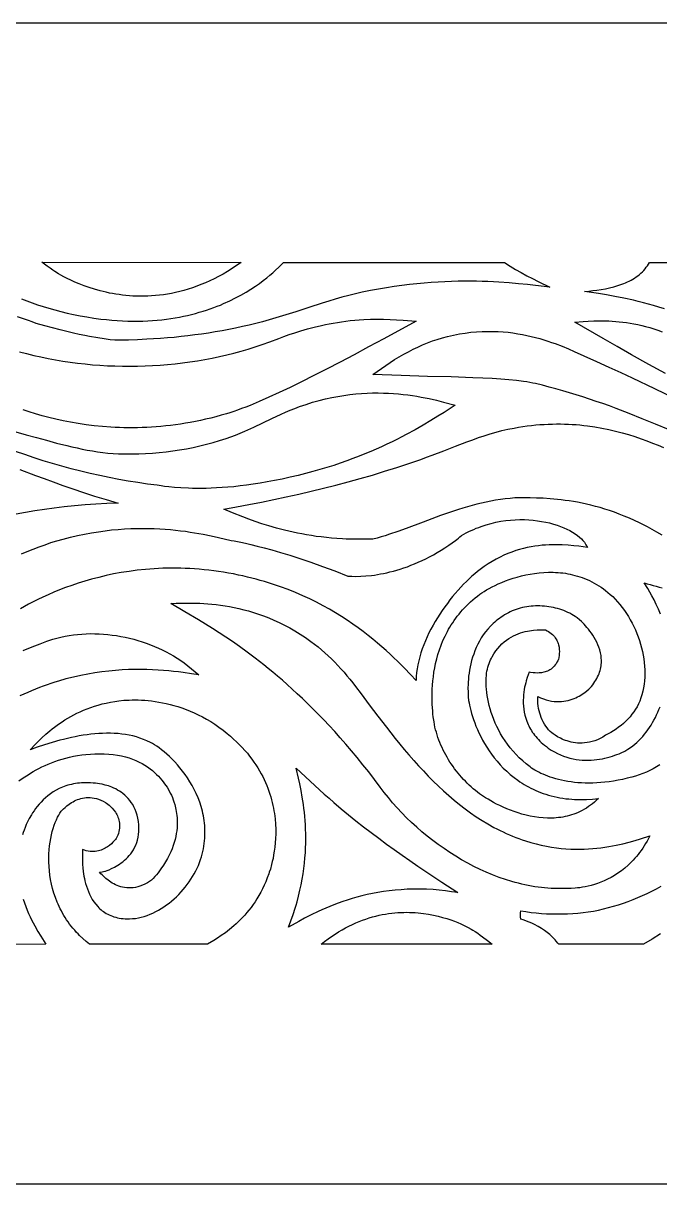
# Model space of a CAD drawing. Extents: x -445 to 570, y -1313 to 85.
# Drawn here: x -206.3 to -113.1, y -700.3 to -530.3 of the extents above; entities that cross this region are included whole.
import ezdxf

# ---------------------------------------------------------------- set-up
doc = ezdxf.new("R2010")
doc.units = 0
doc.layers.add('LAYER_1', color=18, linetype='CONTINUOUS')

msp = doc.modelspace()

# ---------------------------------------------------------------- linework, layer by layer
at = {"layer": 'LAYER_1'}
for points in [[(-445, -700.26), (445, -700.26), (445, -530.26), (-445, -530.26)], [(-174.43, -565.31), (-175.1, -565.77), (-175.76, -566.21), (-176.42, -566.61), (-177.08, -567), (-177.73, -567.36), (-178.38, -567.69), (-179.03, -568), (-179.67, -568.29), (-180.31, -568.55), (-180.94, -568.8), (-181.57, -569.02), (-182.19, -569.22), (-182.81, -569.4), (-183.42, -569.56), (-184.03, -569.71), (-184.63, -569.83), (-185.23, -569.94), (-185.82, -570.03), (-186.4, -570.11), (-186.97, -570.17), (-187.54, -570.21), (-188.1, -570.24), (-188.66, -570.25), (-189.2, -570.26), (-189.74, -570.25), (-190.27, -570.22), (-190.79, -570.19), (-191.3, -570.14), (-191.81, -570.09), (-192.3, -570.02), (-192.78, -569.95), (-193.26, -569.87), (-193.72, -569.78), (-194.18, -569.68), (-195.06, -569.47), (-195.9, -569.23), (-196.69, -568.98), (-197.43, -568.72), (-198.13, -568.45), (-198.77, -568.17), (-199.36, -567.9), (-199.9, -567.64), (-200.38, -567.39), (-200.81, -567.16), (-201.17, -566.95), (-201.71, -566.62), (-201.99, -566.44), (-202.41, -566.16), (-202.82, -565.86), (-203.63, -565.26)], [(-128.72, -610.68), (-128.37, -610.7), (-128.01, -610.72), (-127.66, -610.75), (-127.31, -610.79), (-126.95, -610.84), (-126.6, -610.9), (-126.24, -610.97), (-125.89, -611.05), (-125.54, -611.14), (-125.18, -611.24), (-124.83, -611.35), (-124.48, -611.47), (-124.13, -611.61), (-123.78, -611.75), (-123.43, -611.91), (-123.08, -612.08), (-122.74, -612.26), (-122.39, -612.46), (-122.05, -612.67), (-121.72, -612.89), (-121.38, -613.12), (-121.05, -613.37), (-120.72, -613.64), (-120.4, -613.92), (-120.02, -614.26), (-119.66, -614.63), (-119.3, -615.01), (-118.96, -615.41), (-118.63, -615.83), (-118.31, -616.27), (-118.01, -616.71), (-117.72, -617.17), (-117.44, -617.65), (-117.18, -618.13), (-116.93, -618.62), (-116.7, -619.13), (-116.48, -619.64), (-116.28, -620.16), (-116.1, -620.68), (-115.94, -621.21), (-115.79, -621.75), (-115.66, -622.29), (-115.55, -622.83), (-115.46, -623.37), (-115.39, -623.91), (-115.34, -624.45), (-115.31, -624.99), (-115.3, -625.52), (-115.32, -626.05), (-115.35, -626.58), (-115.41, -627.1), (-115.49, -627.61), (-115.6, -628.12), (-115.73, -628.62), (-115.88, -629.1), (-116.06, -629.58), (-116.25, -629.98), (-116.45, -630.38), (-116.68, -630.76), (-116.93, -631.13), (-117.2, -631.49), (-117.48, -631.84), (-117.79, -632.18), (-118.11, -632.51), (-118.44, -632.82), (-118.79, -633.12), (-119.15, -633.4), (-119.52, -633.67), (-119.9, -633.92), (-120.28, -634.15), (-120.67, -634.37), (-121.07, -634.57), (-121.47, -634.82), (-121.87, -635.03), (-122.26, -635.21), (-122.65, -635.36), (-123.03, -635.48), (-123.41, -635.58), (-123.77, -635.64), (-124.13, -635.69), (-124.49, -635.71), (-124.83, -635.72), (-125.16, -635.7), (-125.48, -635.67), (-125.8, -635.62), (-126.1, -635.56), (-126.39, -635.49), (-126.67, -635.4), (-126.94, -635.31), (-127.2, -635.21), (-127.44, -635.11), (-127.67, -635), (-128.08, -634.78), (-128.44, -634.56), (-128.73, -634.36), (-128.95, -634.19), (-129.18, -634), (-129.41, -633.75), (-129.63, -633.49), (-129.83, -633.21), (-130.02, -632.92), (-130.19, -632.61), (-130.34, -632.3), (-130.48, -631.98), (-130.6, -631.64), (-130.71, -631.31), (-130.8, -630.97), (-130.87, -630.62), (-130.93, -630.27), (-130.97, -629.92), (-130.99, -629.58), (-131, -629.23), (-131, -628.89), (-130.58, -629.08), (-130.16, -629.25), (-129.76, -629.38), (-129.36, -629.48), (-128.97, -629.55), (-128.6, -629.6), (-128.23, -629.63), (-127.87, -629.63), (-127.52, -629.62), (-127.19, -629.58), (-126.86, -629.53), (-126.55, -629.46), (-126.25, -629.38), (-125.96, -629.29), (-125.68, -629.18), (-125.42, -629.07), (-125.17, -628.95), (-124.93, -628.83), (-124.7, -628.7), (-124.49, -628.56), (-124.11, -628.3), (-123.79, -628.05), (-123.53, -627.82), (-123.33, -627.63), (-123.13, -627.42), (-122.94, -627.18), (-122.77, -626.95), (-122.61, -626.71), (-122.47, -626.48), (-122.34, -626.24), (-122.22, -626.01), (-122.11, -625.78), (-122.02, -625.55), (-121.94, -625.32), (-121.87, -625.09), (-121.81, -624.86), (-121.76, -624.64), (-121.73, -624.41), (-121.7, -624.19), (-121.68, -623.97), (-121.67, -623.75), (-121.68, -623.53), (-121.69, -623.32), (-121.73, -622.89), (-121.8, -622.48), (-121.91, -622.07), (-122.03, -621.68), (-122.18, -621.3), (-122.35, -620.93), (-122.53, -620.57), (-122.72, -620.23), (-122.93, -619.9), (-123.14, -619.59), (-123.36, -619.3), (-123.58, -619.02), (-123.79, -618.76), (-124.21, -618.3), (-124.58, -617.92), (-124.9, -617.63), (-125.24, -617.35), (-125.49, -617.17), (-125.75, -617.01), (-126.02, -616.85), (-126.29, -616.7), (-126.58, -616.56), (-126.87, -616.43), (-127.16, -616.31), (-127.46, -616.2), (-127.77, -616.1), (-128.08, -616.01), (-128.4, -615.93), (-128.71, -615.85), (-129.04, -615.79), (-129.36, -615.74), (-129.68, -615.69), (-130.01, -615.66), (-130.34, -615.63), (-130.67, -615.62), (-130.99, -615.62), (-131.32, -615.62), (-131.65, -615.64), (-131.97, -615.66), (-132.29, -615.7), (-132.61, -615.74), (-132.93, -615.8), (-133.24, -615.87), (-133.55, -615.94), (-133.85, -616.03), (-134.15, -616.13), (-134.44, -616.24), (-134.73, -616.35), (-135.01, -616.48), (-135.3, -616.63), (-135.58, -616.78), (-135.85, -616.94), (-136.11, -617.1), (-136.36, -617.27), (-136.61, -617.44), (-136.85, -617.62), (-137.08, -617.8), (-137.3, -617.99), (-137.51, -618.19), (-137.92, -618.58), (-138.3, -619), (-138.64, -619.42), (-138.97, -619.86), (-139.26, -620.31), (-139.53, -620.77), (-139.77, -621.24), (-140, -621.71), (-140.2, -622.18), (-140.37, -622.66), (-140.53, -623.14), (-140.67, -623.61), (-140.79, -624.09), (-140.89, -624.55), (-140.98, -625.02), (-141.05, -625.47), (-141.11, -625.91), (-141.15, -626.35), (-141.18, -626.77), (-141.2, -627.17), (-141.21, -627.56), (-141.2, -628.29), (-141.17, -628.93), (-141.11, -629.47), (-141.06, -629.8), (-140.99, -630.15), (-140.91, -630.53), (-140.81, -630.94), (-140.69, -631.36), (-140.56, -631.8), (-140.41, -632.26), (-140.23, -632.74), (-140.04, -633.23), (-139.83, -633.72), (-139.6, -634.23), (-139.35, -634.75), (-139.08, -635.26), (-138.78, -635.79), (-138.46, -636.31), (-138.12, -636.83), (-137.75, -637.35), (-137.36, -637.87), (-136.95, -638.37), (-136.51, -638.87), (-136.04, -639.36), (-135.54, -639.84), (-135.02, -640.3), (-134.47, -640.74), (-133.9, -641.16), (-133.6, -641.37), (-133.29, -641.57), (-132.98, -641.76), (-132.66, -641.95), (-132.33, -642.13), (-131.99, -642.3), (-131.65, -642.47), (-131.29, -642.63), (-130.93, -642.79), (-130.57, -642.93), (-130.19, -643.07), (-129.81, -643.2), (-129.42, -643.33), (-129.02, -643.44), (-128.6, -643.55), (-128.17, -643.64), (-127.75, -643.72), (-127.32, -643.79), (-126.89, -643.85), (-126.46, -643.89), (-126.02, -643.93), (-125.59, -643.95), (-125.15, -643.96), (-124.72, -643.97), (-123.84, -643.95), (-122.97, -643.9), (-122.11, -643.82), (-122.39, -644.09), (-122.68, -644.35), (-122.97, -644.59), (-123.26, -644.81), (-123.56, -645.02), (-123.86, -645.22), (-124.16, -645.4), (-124.47, -645.57), (-124.78, -645.73), (-125.09, -645.87), (-125.4, -646), (-125.72, -646.12), (-126.03, -646.23), (-126.35, -646.32), (-126.67, -646.41), (-126.99, -646.48), (-127.31, -646.54), (-127.63, -646.59), (-127.96, -646.63), (-128.28, -646.67), (-128.6, -646.69), (-128.92, -646.7), (-129.24, -646.71), (-129.57, -646.7), (-130.21, -646.67), (-130.84, -646.61), (-131.47, -646.52), (-132.09, -646.41), (-132.7, -646.27), (-133.3, -646.11), (-133.88, -645.93), (-134.45, -645.74), (-135, -645.54), (-135.54, -645.32), (-136.05, -645.1), (-136.55, -644.87), (-137.02, -644.64), (-137.46, -644.4), (-137.88, -644.17), (-138.27, -643.94), (-138.63, -643.72), (-138.95, -643.51), (-139.51, -643.13), (-139.82, -642.89), (-140.13, -642.65), (-140.43, -642.4), (-140.73, -642.14), (-141.02, -641.87), (-141.31, -641.59), (-141.59, -641.31), (-141.87, -641.02), (-142.14, -640.72), (-142.4, -640.42), (-142.66, -640.11), (-142.91, -639.8), (-143.16, -639.48), (-143.4, -639.15), (-143.63, -638.82), (-143.85, -638.48), (-144.07, -638.14), (-144.27, -637.79), (-144.47, -637.44), (-144.66, -637.09), (-144.84, -636.73), (-145.01, -636.37), (-145.18, -636), (-145.33, -635.63), (-145.47, -635.26), (-145.61, -634.89), (-145.73, -634.51), (-145.84, -634.13), (-145.95, -633.75), (-146.04, -633.37), (-146.12, -632.99), (-146.18, -632.6), (-146.29, -631.86), (-146.34, -631.45), (-146.38, -631), (-146.42, -630.53), (-146.44, -630.03), (-146.46, -629.51), (-146.47, -628.96), (-146.46, -628.4), (-146.44, -627.82), (-146.41, -627.22), (-146.35, -626.6), (-146.28, -625.98), (-146.19, -625.34), (-146.08, -624.69), (-145.95, -624.03), (-145.79, -623.37), (-145.6, -622.71), (-145.39, -622.04), (-145.15, -621.37), (-144.87, -620.7), (-144.57, -620.03), (-144.23, -619.37), (-144.05, -619.04), (-143.86, -618.71), (-143.66, -618.39), (-143.45, -618.07), (-143.23, -617.75), (-143.01, -617.43), (-142.77, -617.11), (-142.52, -616.8), (-142.26, -616.49), (-142, -616.19), (-141.72, -615.89), (-141.43, -615.59), (-141.13, -615.3), (-140.82, -615.01), (-140.5, -614.73), (-140.16, -614.45), (-139.82, -614.17), (-139.46, -613.9), (-139.18, -613.7), (-138.86, -613.5), (-138.5, -613.28), (-138.11, -613.06), (-137.69, -612.84), (-137.24, -612.61), (-136.77, -612.39), (-136.26, -612.17), (-135.73, -611.96), (-135.18, -611.76), (-134.6, -611.57), (-134.01, -611.39), (-133.39, -611.23), (-132.76, -611.08), (-132.12, -610.95), (-131.46, -610.85), (-130.79, -610.76), (-130.11, -610.71), (-129.42, -610.68)], [(-181.04, -615.21), (-180.48, -615.23), (-179.91, -615.26), (-179.32, -615.3), (-178.71, -615.35), (-178.08, -615.42), (-177.44, -615.5), (-176.79, -615.6), (-176.12, -615.71), (-175.44, -615.84), (-174.75, -615.99), (-174.04, -616.17), (-173.33, -616.36), (-172.6, -616.58), (-171.87, -616.82), (-171.13, -617.08), (-170.38, -617.37), (-169.62, -617.69), (-168.86, -618.04), (-168.09, -618.42), (-167.32, -618.83), (-166.55, -619.27), (-165.77, -619.75), (-165, -620.26), (-164.22, -620.81), (-163.69, -621.2), (-163.17, -621.62), (-162.66, -622.04), (-162.16, -622.48), (-161.67, -622.93), (-161.19, -623.39), (-160.72, -623.87), (-160.26, -624.35), (-159.81, -624.84), (-159.36, -625.34), (-158.93, -625.85), (-158.5, -626.36), (-158.08, -626.88), (-157.67, -627.41), (-156.87, -628.47), (-155.66, -630.11), (-154.43, -631.76), (-153.16, -633.4), (-152.52, -634.22), (-151.86, -635.04), (-151.2, -635.85), (-150.53, -636.66), (-149.85, -637.45), (-149.16, -638.24), (-148.46, -639.02), (-147.74, -639.78), (-147.02, -640.54), (-146.29, -641.27), (-145.54, -642), (-144.79, -642.7), (-144.02, -643.39), (-143.24, -644.05), (-142.45, -644.7), (-141.64, -645.32), (-140.82, -645.92), (-139.99, -646.5), (-139.14, -647.04), (-138.28, -647.56), (-137.4, -648.05), (-136.96, -648.29), (-136.51, -648.52), (-136.06, -648.73), (-135.61, -648.94), (-135.15, -649.15), (-134.69, -649.34), (-134.22, -649.53), (-133.75, -649.7), (-133.27, -649.87), (-132.8, -650.03), (-132.01, -650.27), (-131.24, -650.47), (-130.48, -650.66), (-129.73, -650.81), (-129, -650.94), (-128.27, -651.04), (-127.56, -651.13), (-126.86, -651.19), (-126.17, -651.23), (-125.49, -651.25), (-124.83, -651.25), (-124.19, -651.24), (-123.55, -651.21), (-122.93, -651.16), (-122.33, -651.11), (-121.74, -651.04), (-121.16, -650.96), (-120.6, -650.87), (-120.06, -650.77), (-119.53, -650.67), (-118.53, -650.45), (-117.59, -650.21), (-116.72, -649.96), (-115.93, -649.73), (-114.57, -649.31), (-114.77, -649.69), (-114.98, -650.06), (-115.19, -650.42), (-115.4, -650.76), (-115.62, -651.1), (-115.85, -651.42), (-116.07, -651.72), (-116.3, -652.02), (-116.54, -652.31), (-116.77, -652.58), (-117.01, -652.85), (-117.25, -653.1), (-117.5, -653.34), (-117.74, -653.57), (-118.24, -654.01), (-118.74, -654.41), (-119.25, -654.77), (-119.75, -655.09), (-120.26, -655.39), (-120.76, -655.65), (-121.26, -655.88), (-121.75, -656.09), (-122.23, -656.26), (-122.7, -656.42), (-123.16, -656.55), (-123.6, -656.66), (-124.03, -656.75), (-124.43, -656.83), (-124.82, -656.89), (-125.18, -656.93), (-125.52, -656.97), (-126.11, -657.01), (-126.58, -657.02), (-126.91, -657.01), (-127.09, -657.01), (-127.57, -657.02), (-128.05, -657.02), (-128.53, -657.01), (-129.01, -656.99), (-129.5, -656.96), (-129.98, -656.92), (-130.46, -656.87), (-130.94, -656.81), (-131.42, -656.74), (-131.9, -656.66), (-132.38, -656.57), (-132.86, -656.47), (-133.34, -656.37), (-133.82, -656.25), (-134.3, -656.13), (-134.77, -655.99), (-135.72, -655.7), (-136.66, -655.38), (-137.6, -655.03), (-138.53, -654.64), (-139.44, -654.22), (-140.35, -653.78), (-141.25, -653.31), (-142.14, -652.81), (-143.01, -652.29), (-143.88, -651.74), (-144.72, -651.17), (-145.56, -650.58), (-146.37, -649.97), (-147.17, -649.34), (-147.96, -648.69), (-148.72, -648.02), (-149.47, -647.34), (-150.19, -646.64), (-150.9, -645.92), (-151.58, -645.19), (-152.24, -644.45), (-152.87, -643.7), (-153.48, -642.94), (-154.06, -642.17), (-154.91, -641.04), (-155.75, -639.94), (-156.6, -638.87), (-157.43, -637.84), (-158.27, -636.84), (-159.09, -635.87), (-159.92, -634.93), (-160.73, -634.02), (-161.54, -633.14), (-162.34, -632.29), (-163.13, -631.47), (-163.92, -630.68), (-164.69, -629.92), (-165.45, -629.18), (-166.21, -628.47), (-166.95, -627.79), (-167.67, -627.14), (-168.39, -626.51), (-169.09, -625.91), (-169.78, -625.33), (-170.45, -624.78), (-171.1, -624.25), (-172.37, -623.26), (-173.56, -622.37), (-174.67, -621.56), (-175.7, -620.84), (-176.65, -620.2), (-177.64, -619.55), (-178.64, -618.92), (-179.64, -618.29), (-180.65, -617.67), (-182.68, -616.46), (-184.71, -615.25), (-183.93, -615.22), (-183.05, -615.2), (-182.09, -615.19)], [(-189.51, -629.39), (-189.04, -629.41), (-188.55, -629.44), (-188.06, -629.48), (-187.54, -629.54), (-187.02, -629.61), (-186.49, -629.69), (-185.94, -629.79), (-185.39, -629.91), (-184.83, -630.04), (-184.26, -630.2), (-183.68, -630.37), (-183.09, -630.56), (-182.5, -630.78), (-181.91, -631.01), (-181.31, -631.27), (-180.71, -631.56), (-180.1, -631.87), (-179.5, -632.2), (-178.89, -632.56), (-178.28, -632.95), (-177.68, -633.37), (-177.07, -633.82), (-176.47, -634.29), (-175.99, -634.7), (-175.53, -635.11), (-175.09, -635.52), (-174.67, -635.94), (-174.27, -636.36), (-173.89, -636.78), (-173.52, -637.2), (-173.18, -637.63), (-172.86, -638.05), (-172.55, -638.48), (-172.26, -638.91), (-171.99, -639.34), (-171.73, -639.77), (-171.49, -640.2), (-171.26, -640.62), (-171.05, -641.05), (-170.86, -641.48), (-170.68, -641.91), (-170.51, -642.33), (-170.35, -642.75), (-170.21, -643.17), (-170.09, -643.59), (-169.97, -644.01), (-169.86, -644.42), (-169.77, -644.83), (-169.69, -645.23), (-169.62, -645.63), (-169.56, -646.03), (-169.5, -646.42), (-169.46, -646.81), (-169.4, -647.57), (-169.37, -648.3), (-169.37, -649.01), (-169.39, -649.69), (-169.44, -650.34), (-169.5, -650.96), (-169.58, -651.54), (-169.67, -652.09), (-169.76, -652.59), (-169.86, -653.05), (-169.96, -653.47), (-170.15, -654.16), (-170.3, -654.63), (-170.39, -654.88), (-170.6, -655.46), (-170.82, -656.01), (-171.06, -656.54), (-171.3, -657.06), (-171.56, -657.56), (-171.83, -658.04), (-172.11, -658.5), (-172.39, -658.94), (-172.69, -659.36), (-172.98, -659.77), (-173.29, -660.16), (-173.6, -660.54), (-173.91, -660.9), (-174.23, -661.24), (-174.54, -661.57), (-174.86, -661.88), (-175.18, -662.18), (-175.5, -662.47), (-176.13, -663), (-176.74, -663.48), (-177.33, -663.9), (-177.89, -664.29), (-178.42, -664.62), (-179.33, -665.18), (-196.64, -665.18), (-197.13, -664.76), (-197.62, -664.33), (-198.09, -663.89), (-198.31, -663.66), (-198.54, -663.43), (-198.8, -663.13), (-199.06, -662.82), (-199.31, -662.52), (-199.54, -662.21), (-199.77, -661.89), (-199.99, -661.58), (-200.19, -661.26), (-200.39, -660.94), (-200.57, -660.62), (-200.75, -660.3), (-200.92, -659.97), (-201.08, -659.65), (-201.23, -659.32), (-201.37, -658.99), (-201.62, -658.33), (-201.85, -657.67), (-202.04, -657.01), (-202.2, -656.36), (-202.33, -655.7), (-202.43, -655.05), (-202.51, -654.41), (-202.56, -653.77), (-202.58, -653.15), (-202.59, -652.53), (-202.57, -651.93), (-202.53, -651.34), (-202.47, -650.77), (-202.4, -650.21), (-202.31, -649.68), (-202.2, -649.16), (-202.08, -648.67), (-201.95, -648.2), (-201.8, -647.75), (-201.65, -647.33), (-201.49, -646.94), (-201.32, -646.58), (-201.14, -646.25), (-200.96, -645.95), (-200.78, -645.69), (-200.61, -645.5), (-200.44, -645.32), (-200.22, -645.12), (-199.94, -644.89), (-199.62, -644.65), (-199.26, -644.41), (-199.05, -644.29), (-198.84, -644.19), (-198.62, -644.08), (-198.39, -643.99), (-198.15, -643.9), (-197.9, -643.83), (-197.65, -643.77), (-197.38, -643.73), (-197.1, -643.7), (-196.82, -643.69), (-196.53, -643.69), (-196.23, -643.72), (-195.93, -643.77), (-195.62, -643.84), (-195.3, -643.94), (-194.98, -644.07), (-194.65, -644.22), (-194.31, -644.4), (-194.13, -644.52), (-193.97, -644.64), (-193.77, -644.81), (-193.55, -645.01), (-193.32, -645.25), (-193.08, -645.53), (-192.85, -645.84), (-192.75, -646.01), (-192.65, -646.18), (-192.55, -646.37), (-192.47, -646.57), (-192.39, -646.77), (-192.33, -646.98), (-192.28, -647.2), (-192.24, -647.42), (-192.22, -647.66), (-192.22, -647.9), (-192.23, -648.15), (-192.27, -648.4), (-192.32, -648.66), (-192.4, -648.93), (-192.5, -649.21), (-192.63, -649.49), (-192.74, -649.67), (-192.85, -649.82), (-193.01, -650.02), (-193.2, -650.23), (-193.43, -650.46), (-193.7, -650.69), (-194, -650.92), (-194.17, -651.02), (-194.34, -651.12), (-194.52, -651.22), (-194.71, -651.31), (-194.91, -651.38), (-195.12, -651.45), (-195.34, -651.51), (-195.57, -651.55), (-195.8, -651.58), (-196.04, -651.59), (-196.3, -651.59), (-196.55, -651.57), (-196.82, -651.53), (-197.1, -651.47), (-197.38, -651.38), (-197.67, -651.28), (-197.68, -652.15), (-197.68, -652.59), (-197.67, -653.03), (-197.65, -653.5), (-197.62, -653.96), (-197.56, -654.53), (-197.51, -654.84), (-197.45, -655.18), (-197.38, -655.54), (-197.3, -655.9), (-197.2, -656.28), (-197.09, -656.67), (-196.95, -657.06), (-196.8, -657.45), (-196.63, -657.84), (-196.44, -658.22), (-196.22, -658.6), (-195.98, -658.97), (-195.72, -659.32), (-195.43, -659.65), (-195.27, -659.82), (-195.11, -659.97), (-194.94, -660.12), (-194.76, -660.27), (-194.57, -660.4), (-194.38, -660.53), (-194.18, -660.66), (-193.97, -660.77), (-193.75, -660.88), (-193.53, -660.98), (-193.29, -661.07), (-193.05, -661.16), (-192.8, -661.23), (-192.54, -661.29), (-192.27, -661.35), (-191.99, -661.39), (-191.7, -661.42), (-191.4, -661.44), (-191.1, -661.45), (-190.78, -661.45), (-190.34, -661.42), (-189.91, -661.38), (-189.48, -661.3), (-189.05, -661.21), (-188.62, -661.09), (-188.19, -660.95), (-187.77, -660.78), (-187.36, -660.6), (-186.94, -660.4), (-186.54, -660.18), (-186.14, -659.95), (-185.74, -659.69), (-185.36, -659.42), (-184.98, -659.14), (-184.61, -658.84), (-184.25, -658.53), (-183.9, -658.21), (-183.56, -657.87), (-183.23, -657.52), (-182.92, -657.16), (-182.61, -656.8), (-182.32, -656.42), (-182.04, -656.04), (-181.78, -655.65), (-181.53, -655.25), (-181.29, -654.85), (-181.07, -654.44), (-180.87, -654.03), (-180.69, -653.62), (-180.52, -653.2), (-180.37, -652.78), (-180.24, -652.36), (-180.13, -651.97), (-180.04, -651.57), (-179.96, -651.18), (-179.89, -650.79), (-179.83, -650.4), (-179.79, -650.02), (-179.76, -649.64), (-179.74, -649.26), (-179.73, -648.89), (-179.73, -648.51), (-179.74, -648.15), (-179.76, -647.78), (-179.8, -647.42), (-179.84, -647.07), (-179.89, -646.71), (-179.95, -646.36), (-180.02, -646.02), (-180.1, -645.68), (-180.19, -645.34), (-180.29, -645.01), (-180.5, -644.35), (-180.74, -643.72), (-181.01, -643.1), (-181.3, -642.5), (-181.61, -641.92), (-181.94, -641.36), (-182.28, -640.82), (-182.64, -640.3), (-183.01, -639.8), (-183.39, -639.33), (-183.77, -638.88), (-184.16, -638.45), (-184.55, -638.05), (-184.94, -637.67), (-185.33, -637.31), (-185.71, -636.99), (-186.08, -636.69), (-186.44, -636.41), (-186.79, -636.17), (-187.12, -635.95), (-187.43, -635.77), (-187.72, -635.61), (-188.22, -635.37), (-188.73, -635.16), (-189.24, -634.98), (-189.76, -634.81), (-190.29, -634.67), (-190.82, -634.56), (-191.37, -634.46), (-191.91, -634.38), (-192.46, -634.32), (-193.02, -634.29), (-193.58, -634.27), (-194.14, -634.26), (-194.71, -634.28), (-195.28, -634.31), (-195.85, -634.35), (-196.42, -634.41), (-196.99, -634.48), (-197.57, -634.57), (-198.14, -634.66), (-198.71, -634.77), (-199.28, -634.89), (-199.85, -635.02), (-200.42, -635.16), (-200.98, -635.3), (-202.1, -635.62), (-203.2, -635.96), (-204.28, -636.31), (-205.33, -636.68), (-204.56, -635.88), (-204.11, -635.42), (-203.6, -634.93), (-203.03, -634.42), (-202.42, -633.89), (-202.09, -633.63), (-201.75, -633.36), (-201.39, -633.1), (-201.02, -632.84), (-200.63, -632.58), (-200.23, -632.32), (-199.81, -632.07), (-199.38, -631.82), (-198.93, -631.58), (-198.47, -631.34), (-197.99, -631.12), (-197.5, -630.9), (-196.99, -630.69), (-196.46, -630.49), (-195.92, -630.31), (-195.36, -630.14), (-194.78, -629.98), (-194.18, -629.84), (-193.57, -629.71), (-192.94, -629.6), (-192.32, -629.51), (-191.61, -629.44), (-191.22, -629.42), (-190.82, -629.4), (-190.4, -629.39), (-189.96, -629.38)], [(-165.01, -640.64), (-163.63, -641.91), (-162.25, -643.17), (-161.56, -643.79), (-160.85, -644.41), (-159.78, -645.32), (-158.7, -646.21), (-157.61, -647.09), (-156.51, -647.96), (-155.39, -648.81), (-154.27, -649.65), (-153.14, -650.49), (-152, -651.31), (-150.86, -652.12), (-149.71, -652.92), (-148.55, -653.72), (-147.39, -654.51), (-145.05, -656.06), (-142.7, -657.59), (-143.6, -657.48), (-144.5, -657.36), (-145.41, -657.25), (-145.86, -657.2), (-146.32, -657.17), (-147.3, -657.12), (-148.25, -657.1), (-149.19, -657.1), (-150.11, -657.13), (-151.01, -657.18), (-151.89, -657.26), (-152.75, -657.35), (-153.58, -657.46), (-154.4, -657.6), (-155.2, -657.74), (-155.97, -657.91), (-156.73, -658.09), (-157.47, -658.28), (-158.18, -658.48), (-158.88, -658.7), (-159.55, -658.92), (-160.2, -659.15), (-160.83, -659.39), (-161.45, -659.63), (-162.04, -659.87), (-162.61, -660.12), (-163.15, -660.37), (-164.19, -660.87), (-165.14, -661.36), (-166, -661.83), (-167.48, -662.67), (-167.16, -661.74), (-166.83, -660.82), (-166.51, -659.89), (-166.37, -659.43), (-166.23, -658.96), (-166.01, -658.11), (-165.81, -657.27), (-165.63, -656.45), (-165.48, -655.64), (-165.35, -654.84), (-165.24, -654.06), (-165.15, -653.29), (-165.08, -652.54), (-165.02, -651.8), (-164.99, -651.08), (-164.96, -650.37), (-164.96, -649.68), (-164.96, -649), (-164.98, -648.33), (-165.01, -647.69), (-165.06, -647.06), (-165.11, -646.44), (-165.17, -645.85), (-165.24, -645.27), (-165.31, -644.7), (-165.48, -643.63), (-165.66, -642.63), (-165.85, -641.7), (-166.04, -640.85), (-166.38, -639.38)], [(-149.75, -660.5), (-149.33, -660.51), (-148.92, -660.54), (-148.52, -660.57), (-147.74, -660.66), (-146.99, -660.77), (-146.26, -660.91), (-145.58, -661.07), (-144.92, -661.24), (-144.31, -661.42), (-143.73, -661.62), (-143.2, -661.81), (-142.71, -662.01), (-142.26, -662.2), (-141.86, -662.38), (-141.2, -662.71), (-140.75, -662.96), (-140.51, -663.09), (-140.14, -663.33), (-139.77, -663.57), (-139.42, -663.82), (-139.06, -664.08), (-138.37, -664.62), (-137.68, -665.18), (-162.72, -665.18), (-162.2, -664.77), (-161.69, -664.39), (-161.18, -664.03), (-160.67, -663.68), (-160.16, -663.36), (-159.65, -663.06), (-159.14, -662.78), (-158.64, -662.52), (-158.14, -662.28), (-157.64, -662.05), (-157.14, -661.84), (-156.65, -661.65), (-156.16, -661.48), (-155.67, -661.32), (-155.19, -661.17), (-154.71, -661.05), (-154.23, -660.93), (-153.76, -660.83), (-153.29, -660.75), (-152.83, -660.68), (-152.38, -660.62), (-151.92, -660.57), (-151.48, -660.53), (-151.04, -660.51), (-150.6, -660.5), (-150.17, -660.49)]]:
    msp.add_lwpolyline(points, close=True, dxfattribs=at)
for points in [[(-206.58, -570.65), (-205.83, -570.94), (-205.05, -571.22), (-204.26, -571.49), (-203.43, -571.76), (-202.59, -572.02), (-201.72, -572.26), (-200.83, -572.5), (-199.92, -572.72), (-198.98, -572.93), (-198.02, -573.12), (-197.03, -573.29), (-196.02, -573.45), (-194.98, -573.59), (-194.16, -573.68), (-193.36, -573.76), (-192.57, -573.82), (-191.79, -573.86), (-191.02, -573.89), (-190.27, -573.91), (-189.53, -573.9), (-188.81, -573.89), (-188.09, -573.86), (-187.39, -573.82), (-186.71, -573.76), (-186.03, -573.69), (-185.37, -573.61), (-184.73, -573.52), (-184.09, -573.42), (-183.47, -573.31), (-182.86, -573.19), (-182.26, -573.06), (-181.68, -572.92), (-181.11, -572.77), (-180.55, -572.61), (-180.01, -572.45), (-179.48, -572.28), (-178.96, -572.1), (-178.45, -571.92), (-177.96, -571.73), (-177.47, -571.54), (-177, -571.34), (-176.1, -570.93), (-175.25, -570.51), (-174.45, -570.09), (-173.7, -569.65), (-173, -569.22), (-172.34, -568.79), (-171.74, -568.37), (-171.18, -567.96), (-170.67, -567.56), (-170.21, -567.19), (-169.8, -566.83), (-169.44, -566.5), (-168.85, -565.94), (-168.44, -565.53), (-168.23, -565.31), (-135.84, -565.31), (-135.05, -565.83), (-134.25, -566.32), (-133.43, -566.79), (-132.6, -567.25), (-131.76, -567.68), (-130.92, -568.11), (-129.22, -568.93), (-131.31, -568.68), (-132.5, -568.55), (-133.8, -568.42), (-135.2, -568.29), (-136.69, -568.19), (-137.47, -568.15), (-138.28, -568.11), (-139.11, -568.08), (-139.96, -568.06), (-140.84, -568.05), (-141.74, -568.05), (-142.67, -568.06), (-143.62, -568.09), (-144.59, -568.12), (-145.58, -568.17), (-146.59, -568.24), (-147.63, -568.32), (-148.69, -568.42), (-149.77, -568.54), (-150.88, -568.68), (-152, -568.83), (-153.15, -569.01), (-154.31, -569.21), (-155.5, -569.43), (-156.71, -569.67), (-157.7, -569.89), (-158.68, -570.13), (-159.66, -570.39), (-160.64, -570.67), (-161.61, -570.96), (-162.58, -571.26), (-164.51, -571.89), (-166.44, -572.52), (-168.37, -573.14), (-169.34, -573.44), (-170.32, -573.72), (-171.3, -573.99), (-172.28, -574.25), (-173.26, -574.48), (-174.24, -574.71), (-175.23, -574.92), (-176.22, -575.12), (-177.21, -575.31), (-178.21, -575.48), (-179.21, -575.64), (-180.21, -575.8), (-181.21, -575.93), (-182.21, -576.06), (-183.22, -576.17), (-184.22, -576.28), (-185.23, -576.36), (-186.24, -576.44), (-187.25, -576.51), (-188.25, -576.56), (-189.59, -576.62), (-190.93, -576.68), (-191.6, -576.69), (-192.27, -576.69), (-192.94, -576.67), (-193.61, -576.62), (-193.9, -576.59), (-194.51, -576.51), (-195.41, -576.36), (-196.62, -576.15), (-197.34, -576), (-198.13, -575.84), (-199, -575.65), (-199.94, -575.43), (-200.95, -575.18), (-202.03, -574.9), (-203.19, -574.59), (-204.42, -574.25), (-205.03, -574.02), (-205.59, -573.82), (-206.31, -573.56), (-207.2, -573.27)], [(-112.45, -572.1), (-113.24, -571.85), (-114.02, -571.62), (-114.78, -571.41), (-115.53, -571.21), (-116.27, -571.02), (-116.98, -570.85), (-118.37, -570.55), (-119.69, -570.29), (-120.93, -570.06), (-122.09, -569.87), (-124.13, -569.55), (-123.53, -569.5), (-122.93, -569.43), (-122.32, -569.35), (-121.7, -569.26), (-121.09, -569.15), (-120.48, -569.02), (-119.87, -568.87), (-119.28, -568.7), (-118.7, -568.5), (-118.41, -568.39), (-118.13, -568.28), (-117.86, -568.16), (-117.59, -568.03), (-117.32, -567.89), (-117.06, -567.74), (-116.81, -567.59), (-116.57, -567.42), (-116.33, -567.25), (-116.1, -567.07), (-115.88, -566.88), (-115.66, -566.67), (-115.46, -566.46), (-115.27, -566.24), (-115.1, -566.02), (-114.94, -565.78), (-114.64, -565.31), (-100.48, -565.31)], [(-206.9, -578.38), (-205.85, -578.66), (-204.8, -578.92), (-203.75, -579.15), (-202.68, -579.37), (-201.61, -579.57), (-200.54, -579.75), (-199.46, -579.91), (-198.37, -580.05), (-197.28, -580.17), (-196.19, -580.28), (-195.1, -580.36), (-194, -580.43), (-192.9, -580.47), (-191.8, -580.5), (-190.7, -580.51), (-189.59, -580.49), (-188.49, -580.46), (-187.39, -580.41), (-186.29, -580.34), (-185.19, -580.25), (-184.1, -580.14), (-183.01, -580.01), (-181.92, -579.87), (-180.83, -579.7), (-179.75, -579.51), (-178.68, -579.31), (-177.61, -579.08), (-176.54, -578.84), (-175.49, -578.57), (-174.44, -578.29), (-173.39, -577.99), (-172.36, -577.67), (-171.34, -577.32), (-170.24, -576.92), (-168.93, -576.43), (-168.19, -576.16), (-167.41, -575.88), (-166.57, -575.6), (-165.67, -575.32), (-164.72, -575.04), (-163.71, -574.77), (-162.64, -574.52), (-162.09, -574.41), (-161.52, -574.29), (-160.94, -574.19), (-160.34, -574.09), (-159.73, -573.99), (-159.1, -573.91), (-158.46, -573.83), (-157.8, -573.77), (-157.13, -573.71), (-156.45, -573.66), (-155.49, -573.62), (-154.53, -573.61), (-153.57, -573.62), (-152.62, -573.65), (-151.66, -573.7), (-150.7, -573.76), (-148.79, -573.9), (-153.52, -576.48), (-155.76, -577.68), (-157.9, -578.82), (-159.95, -579.9), (-161.91, -580.92), (-163.79, -581.88), (-165.57, -582.77), (-167.26, -583.6), (-168.86, -584.36), (-170.37, -585.06), (-171.79, -585.68), (-173.13, -586.24), (-173.76, -586.49), (-174.37, -586.72), (-174.96, -586.94), (-175.52, -587.13), (-176.07, -587.31), (-176.59, -587.47), (-177.36, -587.69), (-178.12, -587.9), (-178.88, -588.09), (-179.64, -588.27), (-180.39, -588.44), (-181.13, -588.59), (-181.87, -588.73), (-182.6, -588.86), (-183.33, -588.98), (-184.05, -589.08), (-184.77, -589.18), (-185.48, -589.26), (-186.18, -589.33), (-186.88, -589.39), (-187.57, -589.44), (-188.26, -589.47), (-188.94, -589.5), (-189.61, -589.52), (-190.28, -589.53), (-190.94, -589.53), (-191.59, -589.52), (-192.23, -589.5), (-192.87, -589.48), (-193.5, -589.44), (-194.75, -589.35), (-195.96, -589.23), (-197.14, -589.09), (-198.3, -588.91), (-199.42, -588.72), (-200.51, -588.5), (-201.57, -588.27), (-202.59, -588.02), (-203.58, -587.76), (-204.54, -587.48), (-205.46, -587.2), (-206.35, -586.91)], [(-112.29, -581.58), (-114.72, -580.24), (-117.27, -578.82), (-119.35, -577.63), (-121.43, -576.43), (-125.58, -574.03), (-124.32, -573.94), (-123.6, -573.89), (-122.8, -573.86), (-121.95, -573.84), (-121.04, -573.86), (-120.57, -573.87), (-120.08, -573.9), (-119.58, -573.94), (-119.07, -573.98), (-118.54, -574.04), (-118.01, -574.11), (-117.47, -574.2), (-116.91, -574.3), (-116.35, -574.41), (-115.77, -574.54), (-115.19, -574.69), (-114.6, -574.85), (-114, -575.04), (-113.39, -575.24), (-112.78, -575.47)], [(-111.86, -589.77), (-113.77, -588.97), (-115.68, -588.19), (-117.6, -587.43), (-119.52, -586.69), (-120.49, -586.33), (-121.46, -585.99), (-122.43, -585.65), (-123.4, -585.32), (-124.38, -584.99), (-125.36, -584.68), (-126.35, -584.38), (-127.33, -584.09), (-128.32, -583.82), (-129.32, -583.55), (-130.31, -583.3), (-131.32, -583.06), (-131.73, -582.97), (-132.16, -582.89), (-132.61, -582.81), (-133.09, -582.74), (-134.11, -582.61), (-135.21, -582.5), (-136.4, -582.4), (-137.68, -582.32), (-139.05, -582.25), (-140.5, -582.19), (-143.65, -582.08), (-147.14, -581.99), (-150.97, -581.87), (-155.12, -581.73), (-154.51, -581.27), (-153.88, -580.82), (-153.25, -580.38), (-152.61, -579.95), (-151.95, -579.54), (-151.29, -579.14), (-150.62, -578.75), (-149.94, -578.38), (-149.25, -578.03), (-148.56, -577.69), (-147.85, -577.38), (-147.14, -577.08), (-146.42, -576.81), (-145.7, -576.57), (-144.96, -576.34), (-144.22, -576.15), (-143.34, -575.95), (-142.47, -575.78), (-141.62, -575.65), (-140.78, -575.54), (-139.96, -575.47), (-139.15, -575.42), (-138.35, -575.4), (-137.57, -575.4), (-136.81, -575.43), (-136.06, -575.48), (-135.33, -575.54), (-134.62, -575.63), (-133.92, -575.74), (-133.24, -575.86), (-132.58, -575.99), (-131.94, -576.14), (-131.31, -576.3), (-130.7, -576.46), (-130.11, -576.64), (-129.54, -576.82), (-128.98, -577.01), (-128.45, -577.2), (-127.44, -577.59), (-126.51, -577.98), (-125.66, -578.35), (-124.22, -579), (-122.38, -579.82), (-120.59, -580.63), (-118.85, -581.44), (-117.15, -582.23), (-113.91, -583.77), (-110.86, -585.25)], [(-207.41, -590.1), (-205.91, -590.54), (-204.41, -590.96), (-202.93, -591.36), (-201.45, -591.76), (-199.96, -592.13), (-199.21, -592.31), (-198.46, -592.48), (-197.71, -592.64), (-196.96, -592.78), (-196.21, -592.92), (-195.45, -593.03), (-194.7, -593.13), (-193.94, -593.22), (-193.18, -593.28), (-192.41, -593.32), (-191.42, -593.35), (-190.42, -593.36), (-189.42, -593.34), (-188.42, -593.3), (-187.41, -593.24), (-186.41, -593.15), (-185.42, -593.05), (-184.42, -592.92), (-183.43, -592.77), (-182.44, -592.59), (-181.45, -592.4), (-180.47, -592.18), (-179.5, -591.94), (-178.54, -591.67), (-177.58, -591.39), (-176.63, -591.09), (-175.94, -590.84), (-175.25, -590.58), (-174.57, -590.31), (-173.9, -590.02), (-172.57, -589.42), (-171.24, -588.79), (-169.92, -588.15), (-168.58, -587.54), (-167.91, -587.24), (-167.24, -586.95), (-166.56, -586.68), (-165.87, -586.42), (-164.91, -586.09), (-163.96, -585.79), (-163.01, -585.53), (-162.09, -585.3), (-161.17, -585.09), (-160.27, -584.92), (-159.38, -584.78), (-158.51, -584.66), (-157.65, -584.57), (-156.81, -584.5), (-155.98, -584.45), (-155.17, -584.42), (-154.38, -584.41), (-153.6, -584.43), (-152.84, -584.46), (-152.1, -584.5), (-151.38, -584.56), (-150.68, -584.63), (-150, -584.71), (-149.33, -584.8), (-148.69, -584.91), (-148.07, -585.02), (-147.47, -585.13), (-146.89, -585.25), (-145.8, -585.5), (-144.8, -585.75), (-143.09, -586.22), (-144.71, -587.26), (-145.64, -587.84), (-146.66, -588.47), (-147.77, -589.13), (-148.96, -589.81), (-150.24, -590.51), (-150.91, -590.86), (-151.61, -591.22), (-152.33, -591.57), (-153.08, -591.93), (-153.85, -592.29), (-154.64, -592.64), (-155.45, -593), (-156.29, -593.35), (-157.16, -593.7), (-158.05, -594.04), (-158.97, -594.37), (-159.91, -594.7), (-160.87, -595.03), (-161.86, -595.34), (-162.88, -595.65), (-163.92, -595.95), (-164.99, -596.23), (-166.09, -596.51), (-167.27, -596.78), (-168.41, -597.03), (-169.52, -597.26), (-170.6, -597.46), (-171.65, -597.64), (-172.66, -597.8), (-173.64, -597.93), (-174.59, -598.05), (-175.5, -598.15), (-176.38, -598.23), (-177.22, -598.29), (-178.03, -598.34), (-178.81, -598.38), (-179.55, -598.4), (-180.25, -598.41), (-180.93, -598.42), (-181.56, -598.41), (-182.16, -598.39), (-183.25, -598.34), (-184.2, -598.27), (-185, -598.19), (-185.66, -598.11), (-186.16, -598.03), (-186.73, -597.94), (-188.13, -597.76), (-189.54, -597.56), (-190.95, -597.34), (-192.35, -597.09), (-193.75, -596.82), (-195.14, -596.53), (-196.53, -596.22), (-197.92, -595.89), (-199.3, -595.54), (-200.67, -595.16), (-202.04, -594.77), (-203.4, -594.35), (-204.76, -593.92), (-206.11, -593.46), (-207.45, -592.98)], [(-112.75, -605.26), (-113.53, -604.83), (-114.92, -604.05), (-115.52, -603.72), (-116.07, -603.44), (-116.83, -603.09), (-117.58, -602.76), (-118.32, -602.45), (-119.05, -602.16), (-119.77, -601.9), (-120.48, -601.65), (-121.18, -601.43), (-121.87, -601.22), (-122.55, -601.03), (-123.21, -600.86), (-123.87, -600.71), (-124.51, -600.57), (-125.15, -600.44), (-125.76, -600.33), (-126.37, -600.23), (-126.96, -600.15), (-127.54, -600.07), (-128.11, -600.01), (-129.19, -599.91), (-130.22, -599.85), (-131.18, -599.81), (-132.08, -599.79), (-132.9, -599.79), (-134.33, -599.8), (-135.05, -599.86), (-135.76, -599.94), (-136.47, -600.03), (-137.17, -600.14), (-137.86, -600.27), (-138.55, -600.41), (-139.24, -600.56), (-139.92, -600.73), (-140.6, -600.91), (-141.27, -601.1), (-141.94, -601.3), (-142.6, -601.5), (-143.92, -601.93), (-145.22, -602.39), (-147.77, -603.33), (-150.27, -604.27), (-151.5, -604.71), (-152.72, -605.13), (-153.33, -605.33), (-153.93, -605.52), (-154.53, -605.69), (-155.13, -605.86), (-156.25, -605.86), (-157.37, -605.86), (-158.48, -605.85), (-159.04, -605.83), (-159.6, -605.8), (-160.4, -605.75), (-161.18, -605.69), (-161.95, -605.61), (-162.7, -605.52), (-163.43, -605.43), (-164.14, -605.32), (-164.84, -605.21), (-165.52, -605.08), (-166.19, -604.95), (-166.83, -604.82), (-167.46, -604.68), (-168.08, -604.53), (-169.26, -604.22), (-170.37, -603.9), (-171.41, -603.57), (-172.39, -603.24), (-173.31, -602.91), (-174.16, -602.58), (-175.68, -601.97), (-176.94, -601.45), (-175.11, -601.12), (-173.29, -600.77), (-171.46, -600.41), (-169.64, -600.04), (-167.82, -599.65), (-166, -599.24), (-164.18, -598.82), (-162.37, -598.39), (-160.57, -597.93), (-158.77, -597.45), (-156.98, -596.96), (-155.19, -596.44), (-153.41, -595.9), (-151.64, -595.34), (-149.87, -594.76), (-148.12, -594.15), (-147.27, -593.84), (-146.43, -593.53), (-144.74, -592.88), (-143.06, -592.22), (-141.37, -591.58), (-140.52, -591.27), (-139.67, -590.97), (-138.82, -590.69), (-137.96, -590.42), (-137.1, -590.17), (-136.23, -589.94), (-135.35, -589.74), (-134.47, -589.56), (-133.82, -589.44), (-133.18, -589.34), (-132.54, -589.25), (-131.91, -589.18), (-131.29, -589.11), (-130.67, -589.06), (-130.05, -589.02), (-129.45, -588.99), (-128.84, -588.97), (-128.25, -588.96), (-127.66, -588.96), (-127.08, -588.97), (-126.5, -588.99), (-125.93, -589.02), (-125.37, -589.06), (-124.81, -589.11), (-124.26, -589.17), (-123.71, -589.23), (-122.64, -589.38), (-121.6, -589.56), (-120.58, -589.77), (-119.59, -590), (-118.62, -590.26), (-117.68, -590.53), (-116.76, -590.82), (-115.87, -591.12), (-115.01, -591.43), (-114.17, -591.76), (-113.37, -592.09), (-112.58, -592.42)], [(-206.83, -595.61), (-204.53, -596.5), (-203.28, -596.97), (-201.95, -597.46), (-200.55, -597.96), (-199.08, -598.48), (-197.53, -599), (-195.91, -599.52), (-194.21, -600.05), (-192.43, -600.57), (-194.08, -600.62), (-195.7, -600.7), (-197.28, -600.81), (-198.82, -600.94), (-200.33, -601.1), (-201.8, -601.28), (-203.24, -601.48), (-204.65, -601.7), (-206.02, -601.93), (-207.36, -602.19)], [(-206.59, -608), (-205.74, -607.64), (-204.88, -607.3), (-204.02, -606.96), (-203.15, -606.65), (-202.28, -606.35), (-201.4, -606.07), (-200.51, -605.82), (-199.44, -605.55), (-198.39, -605.3), (-197.35, -605.09), (-196.33, -604.9), (-195.33, -604.74), (-194.35, -604.6), (-193.39, -604.49), (-192.44, -604.4), (-191.51, -604.34), (-190.6, -604.29), (-189.71, -604.27), (-188.84, -604.26), (-187.98, -604.27), (-187.15, -604.29), (-186.34, -604.33), (-185.55, -604.38), (-184.78, -604.44), (-184.03, -604.52), (-183.3, -604.6), (-182.59, -604.69), (-181.91, -604.79), (-181.25, -604.9), (-179.99, -605.12), (-178.82, -605.36), (-177.75, -605.59), (-175.9, -606.01), (-175.43, -606.1), (-174.46, -606.3), (-173.8, -606.44), (-173.01, -606.62), (-172.1, -606.84), (-171.08, -607.11), (-169.94, -607.42), (-168.68, -607.78), (-167.31, -608.2), (-165.83, -608.68), (-164.24, -609.22), (-162.53, -609.82), (-160.72, -610.5), (-158.8, -611.25), (-158.24, -611.28), (-157.61, -611.29), (-156.91, -611.27), (-156.15, -611.23), (-155.34, -611.14), (-154.92, -611.09), (-154.48, -611.02), (-154.03, -610.94), (-153.57, -610.85), (-153.1, -610.75), (-152.63, -610.64), (-152.14, -610.51), (-151.64, -610.37), (-151.13, -610.22), (-150.62, -610.05), (-150.09, -609.87), (-149.57, -609.67), (-149.03, -609.45), (-148.49, -609.22), (-147.94, -608.97), (-147.39, -608.71), (-146.84, -608.42), (-146.28, -608.12), (-145.72, -607.8), (-145.16, -607.46), (-144.59, -607.1), (-144.02, -606.71), (-143.54, -606.39), (-143.06, -606.05), (-142.83, -605.88), (-142.6, -605.7), (-142.38, -605.5), (-142.18, -605.3), (-141.82, -605.1), (-141.46, -604.91), (-141.09, -604.73), (-140.73, -604.56), (-140.37, -604.4), (-140.01, -604.25), (-139.64, -604.11), (-139.28, -603.97), (-138.55, -603.74), (-137.83, -603.53), (-137.11, -603.36), (-136.4, -603.22), (-135.69, -603.12), (-134.99, -603.04), (-134.3, -602.99), (-133.62, -602.97), (-132.95, -602.97), (-132.3, -603), (-131.66, -603.06), (-131.03, -603.13), (-130.42, -603.23), (-129.83, -603.34), (-129.26, -603.47), (-128.7, -603.62), (-128.17, -603.79), (-127.67, -603.97), (-127.19, -604.16), (-126.73, -604.37), (-126.3, -604.58), (-125.9, -604.81), (-125.53, -605.04), (-125.19, -605.28), (-124.88, -605.53), (-124.61, -605.78), (-124.37, -606.03), (-124.17, -606.29), (-124.05, -606.47), (-123.94, -606.66), (-123.73, -607.05), (-124.99, -606.88), (-125.73, -606.8), (-126.55, -606.72), (-127.42, -606.67), (-127.88, -606.66), (-128.35, -606.65), (-128.84, -606.65), (-129.34, -606.67), (-129.85, -606.7), (-130.36, -606.74), (-130.89, -606.8), (-131.43, -606.87), (-131.97, -606.96), (-132.53, -607.07), (-133.08, -607.2), (-133.65, -607.35), (-134.22, -607.52), (-134.79, -607.72), (-135.36, -607.94), (-135.94, -608.19), (-136.52, -608.46), (-137.1, -608.76), (-137.69, -609.09), (-138.27, -609.45), (-138.85, -609.84), (-139.42, -610.26), (-139.82, -610.58), (-140.23, -610.92), (-140.63, -611.27), (-141.04, -611.65), (-141.45, -612.04), (-141.86, -612.45), (-142.26, -612.88), (-142.67, -613.32), (-143.07, -613.78), (-143.46, -614.26), (-143.85, -614.74), (-144.23, -615.24), (-144.61, -615.75), (-144.97, -616.27), (-145.33, -616.8), (-145.67, -617.34), (-146, -617.89), (-146.32, -618.44), (-146.63, -619.01), (-146.92, -619.58), (-147.19, -620.15), (-147.44, -620.73), (-147.68, -621.31), (-147.9, -621.89), (-148.1, -622.47), (-148.27, -623.06), (-148.43, -623.64), (-148.56, -624.23), (-148.66, -624.81), (-148.74, -625.39), (-148.79, -625.97), (-148.82, -626.54), (-149.62, -625.67), (-150.52, -624.73), (-151, -624.24), (-151.51, -623.73), (-152.05, -623.21), (-152.61, -622.68), (-153.2, -622.15), (-153.81, -621.6), (-154.45, -621.05), (-155.12, -620.49), (-155.82, -619.94), (-156.54, -619.38), (-157.29, -618.82), (-158.08, -618.27), (-158.89, -617.72), (-159.73, -617.18), (-160.6, -616.64), (-161.5, -616.11), (-162.43, -615.6), (-163.39, -615.09), (-164.38, -614.6), (-165.41, -614.13), (-166.47, -613.67), (-167.56, -613.23), (-168.68, -612.82), (-169.84, -612.42), (-170.43, -612.23), (-171.03, -612.05), (-171.64, -611.87), (-172.25, -611.7), (-172.88, -611.54), (-173.51, -611.38), (-174.16, -611.23), (-174.81, -611.09), (-175.55, -610.94), (-176.28, -610.81), (-177.01, -610.68), (-177.73, -610.57), (-178.45, -610.47), (-179.16, -610.38), (-179.86, -610.31), (-180.56, -610.24), (-181.25, -610.19), (-181.93, -610.15), (-182.61, -610.12), (-183.28, -610.09), (-183.95, -610.08), (-184.61, -610.08), (-185.26, -610.09), (-185.91, -610.11), (-186.55, -610.13), (-187.18, -610.17), (-187.8, -610.21), (-188.42, -610.26), (-189.64, -610.39), (-190.83, -610.55), (-191.99, -610.73), (-193.11, -610.94), (-194.21, -611.17), (-195.28, -611.43), (-196.32, -611.7), (-197.33, -611.99), (-198.3, -612.3), (-199.24, -612.62), (-200.15, -612.94), (-201.03, -613.28), (-201.87, -613.62), (-202.67, -613.97), (-203.45, -614.32), (-204.18, -614.67), (-204.88, -615.02), (-205.55, -615.36), (-206.17, -615.7), (-206.76, -616.02)], [(-113.01, -616.84), (-113.31, -616.09), (-113.63, -615.39), (-113.95, -614.73), (-114.28, -614.13), (-114.59, -613.58), (-114.89, -613.07), (-115.42, -612.22), (-114.99, -612.36), (-114.54, -612.5), (-114.1, -612.63), (-113.65, -612.74), (-113.2, -612.85), (-112.75, -612.95)], [(-206.34, -622.17), (-205.04, -621.63), (-203.88, -621.17), (-202.87, -620.79), (-202.42, -620.63), (-202.01, -620.5), (-201.42, -620.33), (-200.83, -620.18), (-200.22, -620.05), (-199.61, -619.94), (-199, -619.85), (-198.38, -619.78), (-197.75, -619.73), (-197.12, -619.7), (-196.49, -619.68), (-195.85, -619.69), (-195.22, -619.71), (-194.58, -619.75), (-193.94, -619.8), (-193.31, -619.88), (-192.67, -619.97), (-192.04, -620.08), (-191.41, -620.21), (-190.78, -620.35), (-190.16, -620.51), (-189.54, -620.68), (-188.93, -620.87), (-188.32, -621.08), (-187.72, -621.3), (-187.13, -621.54), (-186.55, -621.79), (-185.98, -622.05), (-185.41, -622.34), (-184.86, -622.63), (-184.32, -622.94), (-183.79, -623.27), (-183.27, -623.6), (-182.77, -623.95), (-182.22, -624.38), (-181.68, -624.82), (-181.15, -625.28), (-180.61, -625.73), (-181.71, -625.55), (-182.94, -625.37), (-183.61, -625.29), (-184.31, -625.21), (-185.04, -625.14), (-185.8, -625.07), (-186.58, -625.01), (-187.4, -624.97), (-188.24, -624.94), (-189.11, -624.93), (-190.01, -624.93), (-190.92, -624.95), (-191.86, -625), (-192.82, -625.06), (-193.81, -625.15), (-194.81, -625.27), (-195.83, -625.42), (-196.87, -625.59), (-197.92, -625.8), (-198.99, -626.04), (-200.08, -626.31), (-201.17, -626.62), (-201.73, -626.8), (-202.28, -626.98), (-202.84, -627.17), (-203.41, -627.37), (-203.97, -627.58), (-204.54, -627.8), (-205.11, -628.04), (-205.68, -628.28), (-206.25, -628.54), (-206.83, -628.81)], [(-113.1, -638.89), (-113.59, -639.18), (-114.08, -639.46), (-114.58, -639.71), (-115.09, -639.95), (-115.61, -640.17), (-116.13, -640.36), (-116.66, -640.54), (-117.2, -640.7), (-117.89, -640.87), (-118.57, -641.03), (-119.23, -641.16), (-119.88, -641.28), (-120.52, -641.37), (-121.15, -641.44), (-121.75, -641.5), (-122.35, -641.54), (-122.93, -641.57), (-123.5, -641.57), (-124.05, -641.57), (-124.59, -641.55), (-125.11, -641.51), (-125.62, -641.46), (-126.12, -641.4), (-126.6, -641.33), (-127.06, -641.25), (-127.51, -641.16), (-127.94, -641.05), (-128.36, -640.94), (-128.76, -640.82), (-129.15, -640.7), (-129.52, -640.57), (-129.88, -640.43), (-130.21, -640.28), (-130.54, -640.14), (-130.84, -639.98), (-131.13, -639.83), (-131.4, -639.67), (-131.66, -639.51), (-131.9, -639.36), (-132.12, -639.2), (-132.68, -638.76), (-133.2, -638.31), (-133.7, -637.85), (-134.17, -637.38), (-134.61, -636.89), (-135.03, -636.4), (-135.42, -635.89), (-135.78, -635.38), (-136.11, -634.87), (-136.43, -634.35), (-136.71, -633.83), (-136.98, -633.3), (-137.22, -632.78), (-137.44, -632.26), (-137.63, -631.74), (-137.81, -631.22), (-137.97, -630.71), (-138.1, -630.21), (-138.22, -629.71), (-138.32, -629.23), (-138.4, -628.75), (-138.46, -628.29), (-138.51, -627.83), (-138.54, -627.4), (-138.56, -626.98), (-138.56, -626.57), (-138.55, -626.19), (-138.52, -625.83), (-138.48, -625.48), (-138.43, -625.16), (-138.37, -624.86), (-138.29, -624.59), (-138.2, -624.31), (-138.11, -624.04), (-138.01, -623.78), (-137.9, -623.53), (-137.78, -623.29), (-137.66, -623.05), (-137.41, -622.61), (-137.14, -622.2), (-136.86, -621.83), (-136.55, -621.49), (-136.24, -621.17), (-135.92, -620.89), (-135.59, -620.63), (-135.25, -620.4), (-134.9, -620.19), (-134.55, -620), (-134.21, -619.84), (-133.86, -619.7), (-133.51, -619.57), (-133.17, -619.47), (-132.84, -619.38), (-132.51, -619.31), (-132.2, -619.25), (-131.89, -619.2), (-131.6, -619.16), (-131.07, -619.12), (-130.62, -619.1), (-130.26, -619.11), (-129.88, -619.13), (-129.63, -619.25), (-129.41, -619.37), (-129.2, -619.51), (-129.01, -619.65), (-128.84, -619.8), (-128.69, -619.95), (-128.55, -620.11), (-128.43, -620.28), (-128.32, -620.45), (-128.22, -620.62), (-128.14, -620.79), (-128.07, -620.97), (-128.01, -621.14), (-127.96, -621.31), (-127.88, -621.66), (-127.84, -621.99), (-127.83, -622.3), (-127.84, -622.58), (-127.86, -622.84), (-127.92, -623.22), (-127.96, -623.4), (-128.07, -623.65), (-128.18, -623.87), (-128.31, -624.08), (-128.44, -624.27), (-128.59, -624.45), (-128.74, -624.6), (-128.89, -624.74), (-129.05, -624.87), (-129.22, -624.98), (-129.39, -625.08), (-129.56, -625.16), (-129.74, -625.23), (-129.91, -625.29), (-130.09, -625.34), (-130.44, -625.41), (-130.77, -625.44), (-131.09, -625.45), (-131.39, -625.44), (-131.65, -625.42), (-132.05, -625.35), (-132.23, -625.31), (-132.39, -625.72), (-132.53, -626.11), (-132.69, -626.61), (-132.76, -626.9), (-132.84, -627.2), (-132.91, -627.53), (-132.97, -627.88), (-133.03, -628.25), (-133.07, -628.63), (-133.1, -629.02), (-133.12, -629.43), (-133.11, -629.85), (-133.09, -630.28), (-133.05, -630.72), (-132.98, -631.16), (-132.88, -631.61), (-132.76, -632.06), (-132.6, -632.52), (-132.41, -632.97), (-132.31, -633.2), (-132.19, -633.43), (-132.06, -633.65), (-131.93, -633.88), (-131.79, -634.1), (-131.63, -634.32), (-131.46, -634.54), (-131.29, -634.76), (-131.1, -634.98), (-130.9, -635.19), (-130.69, -635.41), (-130.47, -635.62), (-130.24, -635.82), (-129.99, -636.03), (-129.73, -636.23), (-129.46, -636.43), (-129.02, -636.73), (-128.56, -636.99), (-128.11, -637.23), (-127.66, -637.44), (-127.2, -637.62), (-126.74, -637.78), (-126.29, -637.91), (-125.83, -638.01), (-125.38, -638.1), (-124.93, -638.16), (-124.48, -638.2), (-124.04, -638.22), (-123.6, -638.22), (-123.17, -638.21), (-122.75, -638.18), (-122.34, -638.13), (-121.93, -638.07), (-121.53, -638), (-121.15, -637.92), (-120.77, -637.83), (-120.41, -637.73), (-120.06, -637.62), (-119.72, -637.5), (-119.4, -637.38), (-119.09, -637.26), (-118.8, -637.13), (-118.26, -636.87), (-117.8, -636.61), (-117.42, -636.36), (-117.09, -636.12), (-116.78, -635.87), (-116.47, -635.6), (-116.18, -635.32), (-115.89, -635.03), (-115.62, -634.73), (-115.35, -634.41), (-115.1, -634.09), (-114.85, -633.76), (-114.62, -633.41), (-114.39, -633.06), (-114.17, -632.7), (-113.97, -632.33), (-113.77, -631.96), (-113.59, -631.58), (-113.41, -631.19), (-113.24, -630.8), (-113.08, -630.4)], [(-206.96, -641.25), (-206.33, -640.8), (-205.63, -640.34), (-205.25, -640.11), (-204.86, -639.88), (-204.46, -639.65), (-204.04, -639.43), (-203.6, -639.21), (-203.14, -639), (-202.68, -638.79), (-202.19, -638.59), (-201.69, -638.4), (-201.18, -638.23), (-200.65, -638.06), (-200.1, -637.91), (-199.54, -637.77), (-198.96, -637.64), (-198.37, -637.53), (-197.77, -637.44), (-197.15, -637.37), (-196.51, -637.32), (-195.86, -637.29), (-195.19, -637.28), (-194.51, -637.29), (-193.82, -637.33), (-193.17, -637.39), (-192.54, -637.48), (-191.94, -637.59), (-191.38, -637.73), (-190.84, -637.89), (-190.32, -638.08), (-189.83, -638.27), (-189.37, -638.49), (-188.94, -638.72), (-188.52, -638.96), (-188.14, -639.21), (-187.77, -639.48), (-187.43, -639.74), (-187.11, -640.02), (-186.81, -640.29), (-186.54, -640.57), (-186.28, -640.85), (-186.04, -641.12), (-185.83, -641.4), (-185.63, -641.66), (-185.45, -641.92), (-185.28, -642.17), (-185.01, -642.62), (-184.8, -643.02), (-184.64, -643.34), (-184.5, -643.69), (-184.37, -644.01), (-184.26, -644.32), (-184.14, -644.7), (-184.03, -645.17), (-183.97, -645.43), (-183.92, -645.72), (-183.88, -646.01), (-183.84, -646.33), (-183.81, -646.66), (-183.8, -647.01), (-183.79, -647.37), (-183.8, -647.75), (-183.82, -648.14), (-183.86, -648.54), (-183.92, -648.95), (-184, -649.38), (-184.1, -649.82), (-184.22, -650.26), (-184.36, -650.72), (-184.54, -651.18), (-184.73, -651.65), (-184.96, -652.13), (-185.22, -652.62), (-185.5, -653.11), (-185.82, -653.61), (-186.18, -654.11), (-186.37, -654.41), (-186.58, -654.71), (-186.81, -655), (-187.05, -655.27), (-187.3, -655.53), (-187.57, -655.77), (-187.86, -655.99), (-188.16, -656.18), (-188.53, -656.38), (-188.88, -656.54), (-189.24, -656.68), (-189.58, -656.78), (-189.92, -656.86), (-190.25, -656.91), (-190.57, -656.93), (-190.89, -656.93), (-191.19, -656.91), (-191.49, -656.88), (-191.78, -656.82), (-192.06, -656.75), (-192.33, -656.66), (-192.59, -656.56), (-192.83, -656.45), (-193.07, -656.33), (-193.3, -656.21), (-193.52, -656.08), (-193.91, -655.8), (-194.26, -655.53), (-194.55, -655.27), (-194.79, -655.03), (-194.98, -654.84), (-195.16, -654.62), (-194.77, -654.56), (-194.58, -654.53), (-194.39, -654.49), (-194.28, -654.45), (-194.07, -654.38), (-193.76, -654.26), (-193.39, -654.09), (-192.96, -653.88), (-192.73, -653.75), (-192.5, -653.6), (-192.26, -653.45), (-192.01, -653.27), (-191.77, -653.09), (-191.52, -652.88), (-191.28, -652.66), (-191.04, -652.43), (-190.82, -652.18), (-190.6, -651.91), (-190.39, -651.62), (-190.2, -651.32), (-190.02, -650.99), (-189.86, -650.65), (-189.72, -650.29), (-189.6, -649.91), (-189.5, -649.51), (-189.44, -649.09), (-189.4, -648.65), (-189.39, -648.19), (-189.41, -647.7), (-189.47, -647.2), (-189.55, -646.72), (-189.66, -646.27), (-189.79, -645.84), (-189.95, -645.44), (-190.12, -645.07), (-190.31, -644.72), (-190.52, -644.4), (-190.74, -644.1), (-190.97, -643.82), (-191.21, -643.57), (-191.47, -643.33), (-191.73, -643.11), (-191.99, -642.92), (-192.26, -642.74), (-192.53, -642.58), (-192.8, -642.43), (-193.07, -642.3), (-193.34, -642.18), (-193.6, -642.08), (-193.86, -641.99), (-194.34, -641.85), (-194.78, -641.74), (-195.15, -641.67), (-195.45, -641.63), (-195.77, -641.6), (-196.12, -641.56), (-196.47, -641.53), (-196.81, -641.52), (-197.14, -641.51), (-197.47, -641.52), (-197.79, -641.53), (-198.1, -641.56), (-198.4, -641.59), (-198.7, -641.63), (-198.99, -641.69), (-199.27, -641.75), (-199.54, -641.81), (-199.81, -641.89), (-200.08, -641.97), (-200.33, -642.06), (-200.58, -642.16), (-201.06, -642.37), (-201.51, -642.61), (-201.94, -642.86), (-202.35, -643.14), (-202.73, -643.42), (-203.08, -643.72), (-203.42, -644.03), (-203.73, -644.34), (-204.02, -644.66), (-204.28, -644.98), (-204.53, -645.3), (-204.76, -645.61), (-204.96, -645.92), (-205.15, -646.22), (-205.47, -646.77), (-205.71, -647.26), (-205.89, -647.65), (-206.06, -648.08), (-206.2, -648.44), (-206.33, -648.81), (-206.44, -649.17)], [(-113.02, -663.64), (-114.25, -664.41), (-115.53, -665.18), (-127.91, -665.18), (-128.03, -665.02), (-128.28, -664.71), (-128.46, -664.51), (-128.68, -664.28), (-128.94, -664.02), (-129.24, -663.75), (-129.59, -663.47), (-129.99, -663.18), (-130.43, -662.88), (-130.93, -662.58), (-131.48, -662.29), (-131.78, -662.15), (-132.09, -662.01), (-132.41, -661.87), (-132.75, -661.73), (-133.11, -661.6), (-133.48, -661.48), (-133.51, -661.18), (-133.51, -660.88), (-133.5, -660.58), (-133.47, -660.29), (-132.72, -660.4), (-131.97, -660.5), (-131.21, -660.58), (-130.45, -660.65), (-129.69, -660.7), (-128.93, -660.73), (-128.16, -660.74), (-127.4, -660.74), (-126.63, -660.72), (-125.87, -660.67), (-125.11, -660.61), (-124.35, -660.53), (-123.6, -660.43), (-122.85, -660.31), (-122.11, -660.16), (-121.37, -660), (-120.63, -659.81), (-119.9, -659.61), (-119.17, -659.39), (-118.45, -659.15), (-117.74, -658.89), (-117.04, -658.62), (-116.34, -658.33), (-115.64, -658.03), (-114.95, -657.72), (-114.27, -657.39), (-113.6, -657.04), (-112.92, -656.69)], [(-206.35, -658.57), (-206.17, -659.12), (-205.97, -659.65), (-205.77, -660.17), (-205.56, -660.67), (-205.34, -661.15), (-205.12, -661.62), (-204.89, -662.06), (-204.66, -662.49), (-204.21, -663.29), (-203.77, -664.01), (-203.01, -665.18), (-215.8, -665.21)]]:
    msp.add_lwpolyline(points, dxfattribs=at)

doc.saveas('drawing.dxf')
